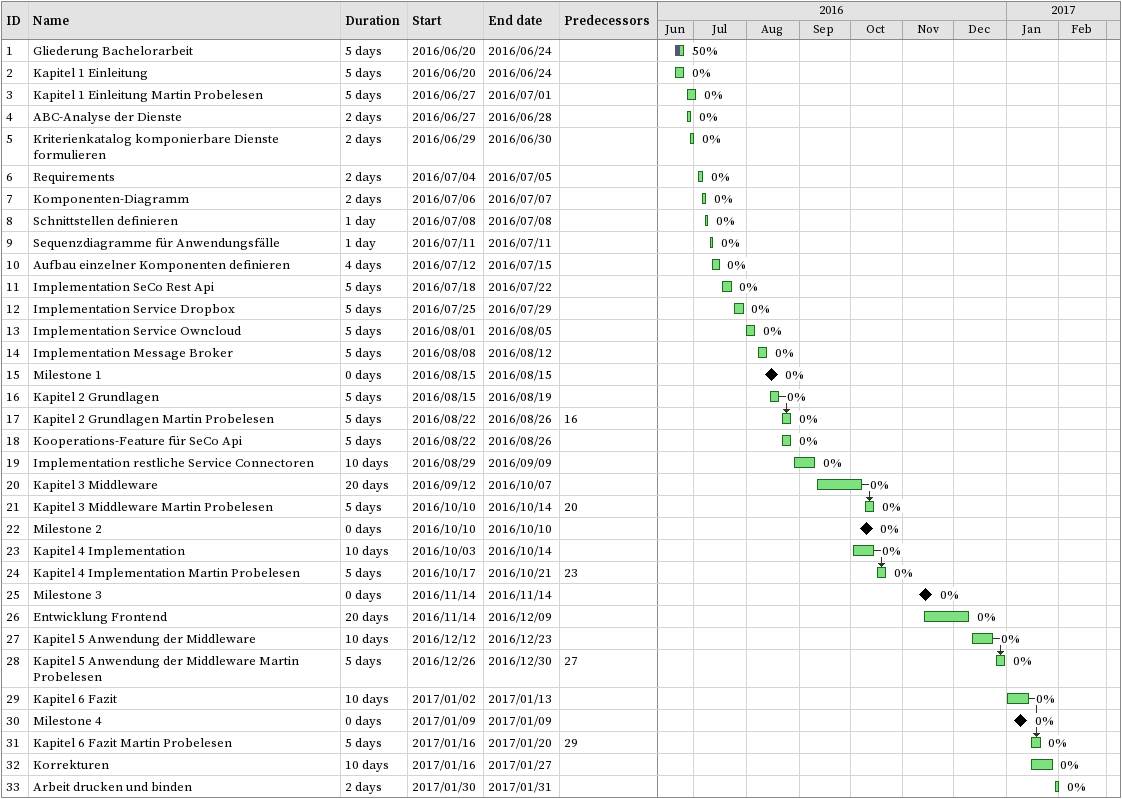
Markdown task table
| ID | Task | Duration | Start | Finish | Predecessors | % complete |
|---|---|---|---|---|---|---|
| 1 | Gliederung Bachelorarbeit | 5d | 2016-06-20 | 2016-06-24 |  | 50 |
| 2 | Kapitel 1 Einleitung | 5d | 2016-06-20 | 2016-06-24 |  | 0 |
| 3 | Kapitel 1 Einleitung Martin Probelesen | 5d | 2016-06-27 | 2016-07-01 |  | 0 |
| 4 | ABC-Analyse der Dienste | 2d | 2016-06-27 | 2016-06-28 |  | 0 |
| 5 | Kriterienkatalog komponierbare Dienste formulieren | 2d | 2016-06-29 | 2016-06-30 |  | 0 |
| 6 | Requirements | 2d | 2016-07-04 | 2016-07-05 |  | 0 |
| 7 | Komponenten-Diagramm | 2d | 2016-07-06 | 2016-07-07 |  | 0 |
| 8 | Schnittstellen definieren | 1d | 2016-07-08 | 2016-07-08 |  | 0 |
| 9 | Sequenzdiagramme für Anwendungsfälle | 1d | 2016-07-11 | 2016-07-11 |  | 0 |
| 10 | Aufbau einzelner Komponenten definieren | 4d | 2016-07-12 | 2016-07-15 |  | 0 |
| 11 | Implementation SeCo Rest Api | 5d | 2016-07-18 | 2016-07-22 |  | 0 |
| 12 | Implementation Service Dropbox | 5d | 2016-07-25 | 2016-07-29 |  | 0 |
| 13 | Implementation Service Owncloud | 5d | 2016-08-01 | 2016-08-05 |  | 0 |
| 14 | Implementation Message Broker | 5d | 2016-08-08 | 2016-08-12 |  | 0 |
| 15 | Milestone 1 | 0d | 2016-08-15 | 2016-08-15 |  | 0 |
| 16 | Kapitel 2 Grundlagen | 5d | 2016-08-15 | 2016-08-19 |  | 0 |
| 17 | Kapitel 2 Grundlagen Martin Probelesen | 5d | 2016-08-22 | 2016-08-26 | 16 | 0 |
| 18 | Kooperations-Feature für SeCo Api | 5d | 2016-08-22 | 2016-08-26 |  | 0 |
| 19 | Implementation restliche Service Connectoren | 10d | 2016-08-29 | 2016-09-09 |  | 0 |
| 20 | Kapitel 3 Middleware | 20d | 2016-09-12 | 2016-10-07 |  | 0 |
| 21 | Kapitel 3 Middleware Martin Probelesen | 5d | 2016-10-10 | 2016-10-14 | 20 | 0 |
| 22 | Milestone 2 | 0d | 2016-10-10 | 2016-10-10 |  | 0 |
| 23 | Kapitel 4 Implementation | 10d | 2016-10-03 | 2016-10-14 |  | 0 |
| 24 | Kapitel 4 Implementation Martin Probelesen | 5d | 2016-10-17 | 2016-10-21 | 23 | 0 |
| 25 | Milestone 3 | 0d | 2016-11-14 | 2016-11-14 |  | 0 |
| 26 | Entwicklung Frontend | 20d | 2016-11-14 | 2016-12-09 |  | 0 |
| 27 | Kapitel 5 Anwendung der Middleware | 10d | 2016-12-12 | 2016-12-23 |  | 0 |
| 28 | Kapitel 5 Anwendung der Middleware Martin Probelesen | 5d | 2016-12-26 | 2016-12-30 | 27 | 0 |
| 29 | Kapitel 6 Fazit | 10d | 2017-01-02 | 2017-01-13 |  | 0 |
| 30 | Milestone 4 | 0d | 2017-01-09 | 2017-01-09 |  | 0 |
| 31 | Kapitel 6 Fazit Martin Probelesen | 5d | 2017-01-16 | 2017-01-20 | 29 | 0 |
| 32 | Korrekturen | 10d | 2017-01-16 | 2017-01-27 |  | 0 |
| 33 | Arbeit drucken und binden | 2d | 2017-01-30 | 2017-01-31 |  | 0 |
